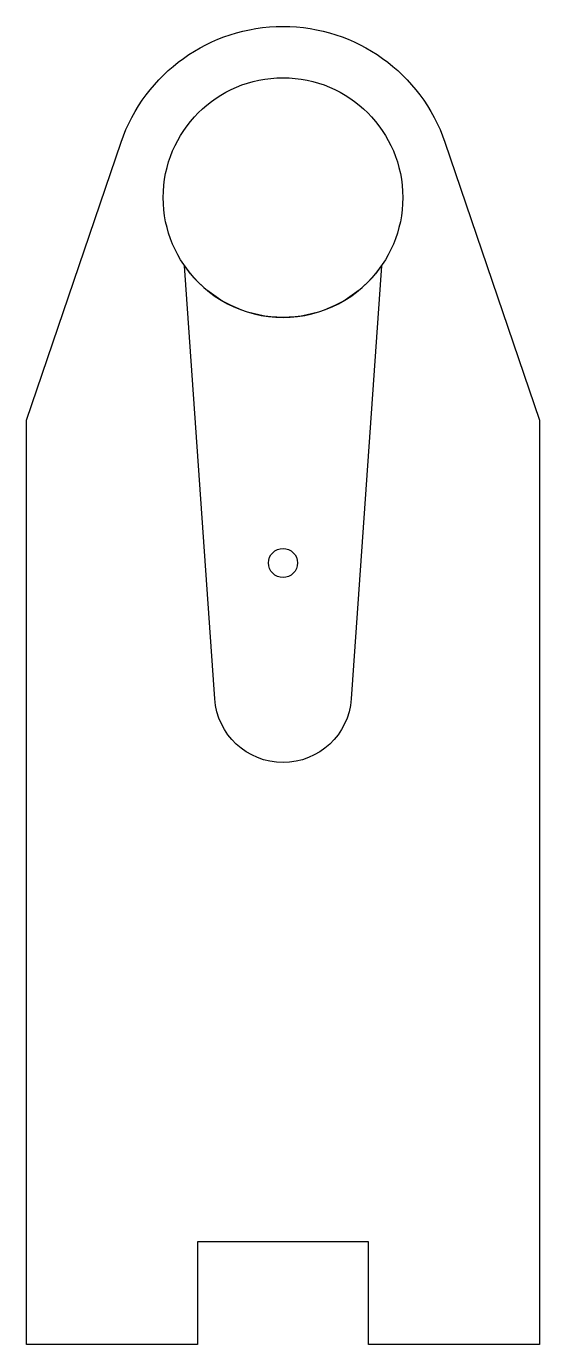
# Model space of a CAD drawing. Header units: millimetres. Extents: x 35.5 to 50.5, y 11.7 to 50.3.
import ezdxf

# ---------------------------------------------------------------- set-up
doc = ezdxf.new("R2010")
doc.units = ezdxf.units.MM
doc.layers.add('Corte exterior', color=1, linetype='Continuous', true_color=0xff0000)
doc.layers.add('Grabado Superficie', color=30, linetype='Continuous', lineweight=25, true_color=0xff7f00)

msp = doc.modelspace()

# ---------------------------------------------------------------- linework, layer by layer
at = {"layer": 'Corte exterior'}
msp.add_lwpolyline([(40.5, 11.75), (35.5, 11.75), (35.5, 38.75), (38.268, 46.864, -0.715476), (47.732, 46.864), (50.5, 38.75), (50.5, 24.75), (50.5, 11.75), (45.5, 11.75), (45.5, 14.75), (40.5, 14.75)], format="xyb", close=True, dxfattribs=at)
for centre, radius in [((43, 45.25), 3.5), ((43, 34.578), 0.425)]:
    msp.add_circle(centre, radius, dxfattribs=at)
at = {"layer": 'Grabado Superficie'}
msp.add_lwpolyline([(41.005, 30.611), (40.125, 43.254, 0.523099), (45.875, 43.254), (44.995, 30.611, -0.932827)], format="xyb", close=True, dxfattribs=at)

doc.saveas('drawing.dxf')
